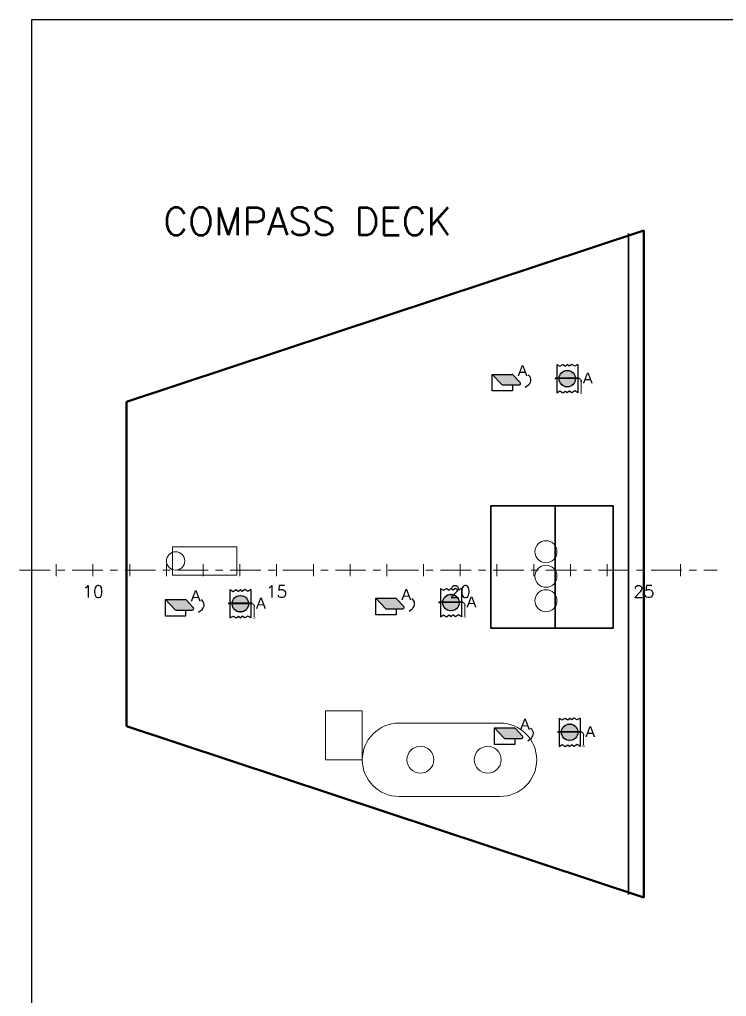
# Model space of a CAD drawing. Header units: millimetres. Extents: x -5000 to 92500, y -73000 to 27580.
# Drawn here: x 59400 to 70950, y -17969 to -2000 of the extents above; entities that cross this region are included whole.
import ezdxf
from ezdxf.enums import TextEntityAlignment as Align

# ---------------------------------------------------------------- set-up
doc = ezdxf.new("R2010")
doc.units = ezdxf.units.MM
doc.linetypes.add('CENTER_S', pattern=[860, 500, -120, 120, -120])
for name, color, linetype, lineweight in [('CENTER', 1, 'CENTER_S', 18), ('DETAIL', 9, 'Continuous', 13), ('FRAMES', 7, 'Continuous', 18), ('HULL', 7, 'Continuous', 50), ('STRUCT', 7, 'Continuous', 35), ('SYM-FF', 1, 'Continuous', 18), ('TEXT', 7, 'Continuous', 18)]:
    doc.layers.add(name, color=color, linetype=linetype, lineweight=lineweight)
for name, color, linetype in [('dotted', 140, 'Continuous'), ('HATCH', 1, 'Continuous'), ('INER2', 151, 'Continuous'), ('SYMBOL', 31, 'Continuous')]:
    doc.layers.add(name, color=color, linetype=linetype)
doc.styles.add('ARIAL', font='arial.ttf')
doc.styles.add('ROMANS', font='romans.shx')
picture_1 = doc.add_image_def('image4.png', size_in_pixel=(575, 900))

# ---------------------------------------------------------------- blocks, each defined once
blk = doc.blocks.new('AV')
at = {"layer": 'HATCH'}
blk.add_hatch(color=5, dxfattribs=at).paths.add_polyline_path([(6018.552, -5952.493, 0.205997), (6018.524, -5952.481), (6017.989, -5952.481), (6018.249, -5952.755, 0.205997), (6018.277, -5952.768), (6018.722, -5952.768, 0.657476), (6018.75, -5952.702)])
at = {"layer": 'dotted', "color": 6}
for p, q in [((6017.996, -5952.48), (6018.255, -5952.754)), ((6017.996, -5952.48), (6018.53, -5952.48)), ((6017.996, -5952.929), (6017.996, -5952.48)), ((6018.559, -5952.492), (6018.756, -5952.701)), ((6018.283, -5952.767), (6018.728, -5952.767)), ((6018.547, -5952.767), (6018.547, -5952.929)), ((6018.896, -5952.827), (6018.993, -5952.753)), ((6018.547, -5952.929), (6017.996, -5952.929))]:
    blk.add_line(p, q, dxfattribs=at)
blk.add_lwpolyline([(6018.896, -5952.827), (6018.993, -5952.753)], dxfattribs=at)
for centre, radius, start, end in [((6018.53, -5952.519), 0.0387, 43.4403, 90), ((6018.884, -5952.63), 0.164, 311.7236, 57.1221), ((6018.283, -5952.728), 0.0387, 223.4403, 270), ((6018.728, -5952.728), 0.0387, 270, 43.4403)]:
    blk.add_arc(centre, radius, start, end, dxfattribs=at)
at = {"layer": 'dotted', "color": 6, "style": 'ARIAL'}
blk.add_text('A', height=0.294, dxfattribs=at).set_placement((6018.684, -5952.525))
blk = doc.blocks.new('FPR-ACC.SPACES VENTILATION FIRE DUMPING_FLAP')
at = {"layer": 'INER2'}
h = blk.add_hatch(color=5, dxfattribs=at)
h.paths.add_polyline_path([(0.537, 0.148, 0.395683), (0.389, 0.009), (0.537, 0.009)])
h.paths.add_polyline_path([(0.684, 0.009, 0.395683), (0.537, 0.148), (0.537, 0.009)])
h.paths.add_polyline_path([(0.537, -0.009), (0.537, -0.148, 0.395683), (0.684, -0.009)])
h.paths.add_polyline_path([(0.537, -0.009), (0.389, -0.009, 0.395683), (0.537, -0.148)])
at = {"layer": 'SYMBOL'}
h = blk.add_hatch(color=256, dxfattribs=at)
h.paths.add_polyline_path([(0.537, 0.009), (0.389, 0.009, 0.015921), (0.389, 0), (0.537, 0)])
h.paths.add_polyline_path([(0.37, 0.009), (0.349, 0.009), (0.349, 0), (0.37, 0, -0.014121)])
h.paths.add_polyline_path([(0.349, 0.009), (0.32, 0.009), (0.32, 0), (0.349, 0)])
h.paths.add_polyline_path([(0.684, 0.009), (0.537, 0.009), (0.537, 0), (0.684, 0, 0.015921)])
h.paths.add_polyline_path([(0.724, 0.009), (0.703, 0.009, -0.014121), (0.703, 0), (0.724, 0)])
h.paths.add_polyline_path([(0.749, 0.009), (0.724, 0.009), (0.724, 0), (0.749, 0)])
h = blk.add_hatch(color=256, dxfattribs=at)
h.paths.add_polyline_path([(0.537, 0.166), (0.537, 0.148, -0.414214), (0.684, 0), (0.703, 0, 0.414214)])
h.paths.add_polyline_path([(0.537, 0.148), (0.537, 0.166, 0.414214), (0.37, 0), (0.389, 0, -0.414214)])
h.paths.add_polyline_path([(0.389, 0), (0.37, 0, 0.414214), (0.537, -0.166), (0.537, -0.148, -0.414214)])
h.paths.add_polyline_path([(0.703, 0), (0.684, 0, -0.414214), (0.537, -0.148), (0.537, -0.166, 0.414214)])
h = blk.add_hatch(color=256, dxfattribs=at)
h.paths.add_polyline_path([(0.778, 0), (0.749, 0), (0.749, -0.009, -0.414214), (0.78, -0.041), (0.799, -0.041, 0.24158)])
h.paths.add_polyline_path([(0.749, 0.009), (0.749, 0), (0.778, 0, 0.156931)])
h = blk.add_hatch(color=256, dxfattribs=at)
h.paths.add_polyline_path([(0.349, 0), (0.32, 0), (0.32, -0.009), (0.349, -0.009)])
h.paths.add_polyline_path([(0.37, 0), (0.349, 0), (0.349, -0.009), (0.37, -0.009, -0.014121)])
blk.add_hatch(color=256, dxfattribs=at).paths.add_polyline_path([(0.537, 0), (0.389, 0, 0.015921), (0.389, -0.009), (0.537, -0.009)])
h = blk.add_hatch(color=256, dxfattribs=at)
h.paths.add_polyline_path([(0.684, 0), (0.537, 0), (0.537, -0.009), (0.684, -0.009, 0.015921)])
h.paths.add_polyline_path([(0.724, 0), (0.703, 0, -0.014121), (0.703, -0.009), (0.724, -0.009)])
h.paths.add_polyline_path([(0.749, 0), (0.724, 0), (0.724, -0.009), (0.749, -0.009)])
h = blk.add_hatch(color=256, dxfattribs=at)
h.paths.add_polyline_path([(0.769, -0.25, 1), (0.81, -0.25, 1)])
h.paths.add_polyline_path([(0.801, -0.25, -1), (0.777, -0.25, -1)])
at = {"layer": 'dotted', "color": 6}
for p, q in [((0.351, 0.255), (0.351, -0.255)), ((0.351, 0.255), (0.406, 0.222)), ((0.406, 0.222), (0.46, 0.255)), ((0.46, 0.255), (0.507, 0.224)), ((0.507, 0.224), (0.539, 0.255)), ((0.572, 0.224), (0.539, 0.255)), ((0.619, 0.255), (0.572, 0.224)), ((0.673, 0.222), (0.619, 0.255)), ((0.727, 0.255), (0.673, 0.222)), ((0.727, 0.255), (0.727, -0.255)), ((0.323, 0.009), (0.323, -0.009)), ((0.751, 0.009), (0.323, 0.009)), ((0.351, -0.255), (0.406, -0.222)), ((0.406, -0.222), (0.46, -0.255)), ((0.46, -0.255), (0.507, -0.224)), ((0.507, -0.224), (0.539, -0.255)), ((0.572, -0.224), (0.539, -0.255)), ((0.619, -0.255), (0.572, -0.224)), ((0.673, -0.222), (0.619, -0.255)), ((0.727, -0.255), (0.673, -0.222))]:
    blk.add_line(p, q, dxfattribs=at)
blk.add_circle((0.539, 0), 0.148, dxfattribs=at)
at = {"layer": 'SYMBOL'}
blk.add_line((0.78, -0.046), (0.799, -0.046), dxfattribs=at)
at = {"layer": 'SYMBOL', "const_width": 0.0188}
blk.add_lwpolyline([(0.789, -0.041), (0.789, -0.23)], dxfattribs=at)
at = {"layer": 'INER2', "color": 6, "xscale": 0.66362073343725, "yscale": 0.66362073343725}
blk.add_blockref('AV', (-3994.481, 3950.266), dxfattribs=at)
at = {"layer": 'dotted', "color": 6, "style": 'ARIAL'}
blk.add_text('A', height=0.195, dxfattribs=at).set_placement((0.818, -0.086))

msp = doc.modelspace()

# ---------------------------------------------------------------- linework, layer by layer
at = {"layer": 'CENTER'}
msp.add_line((59400, -11000), (70800, -11000), dxfattribs=at)
at = {"layer": 'DETAIL'}
for p, q in [((62950, -10620), (61900, -10620)), ((61900, -10620), (61900, -11080)), ((62950, -11080), (62950, -10620)), ((61900, -11080), (62950, -11080)), ((65000, -13300), (64400, -13300)), ((64400, -13300), (64400, -14100)), ((65000, -14100), (65000, -13300)), ((65600, -13500), (67250, -13500)), ((64400, -14100), (65000, -14100)), ((65600, -14700), (67250, -14700))]:
    msp.add_line(p, q, dxfattribs=at)
for centre, radius in [((68000, -10700), 180), ((61950, -10850), 150), ((68000, -11100), 180), ((68000, -11500), 180), ((65950, -14100), 220), ((67050, -14100), 220)]:
    msp.add_circle(centre, radius, dxfattribs=at)
for centre, start, end in [((65600, -14100), 90, 270), ((67250, -14100), 270, 90)]:
    msp.add_arc(centre, 600, start, end, dxfattribs=at)
at = {"layer": 'FRAMES'}
for p, q in [((60000, -11100), (60000, -10900)), ((60600, -11100), (60600, -10900)), ((61200, -11100), (61200, -10900)), ((61800, -11100), (61800, -10900)), ((62400, -11100), (62400, -10900)), ((63000, -11100), (63000, -10900)), ((63600, -11100), (63600, -10900)), ((64200, -11100), (64200, -10900)), ((64800, -11100), (64800, -10900)), ((65400, -11100), (65400, -10900)), ((66000, -11100), (66000, -10900)), ((66600, -11100), (66600, -10900)), ((67200, -11100), (67200, -10900)), ((67800, -11100), (67800, -10900)), ((68400, -11100), (68400, -10900)), ((69000, -11100), (69000, -10900)), ((69600, -11100), (69600, -10900)), ((70200, -11100), (70200, -10900))]:
    msp.add_line(p, q, dxfattribs=at)
at = {"layer": 'HULL'}
for p, q in [((61150, -8250), (69600, -5450)), ((69600, -5450), (69600, -16350)), ((61150, -13550), (61150, -8250)), ((69600, -16350), (61150, -13550))]:
    msp.add_line(p, q, dxfattribs=at)
at = {"layer": 'STRUCT'}
for p, q in [((69350, -5500), (69350, -16300)), ((69100, -9950), (67100, -9950)), ((67100, -9950), (67100, -11950)), ((68150, -9950), (68150, -11950)), ((69100, -11950), (69100, -9950)), ((67100, -11950), (69100, -11950))]:
    msp.add_line(p, q, dxfattribs=at)

# ---------------------------------------------------------------- block references
at = {"layer": 'SYM-FF', "xscale": 906.54, "yscale": 906.54}
for p in [(67860, -7870), (62520, -11550), (65960, -11530), (67900, -13650)]:
    msp.add_blockref('FPR-ACC.SPACES VENTILATION FIRE DUMPING_FLAP', p, dxfattribs=at)

# ---------------------------------------------------------------- texts
at = {"layer": 'FRAMES', "style": 'ROMANS'}
for s, p in [('10', (60600, -11350)), ('15', (63600, -11350)), ('20', (66600, -11350)), ('25', (69600, -11350))]:
    msp.add_text(s, height=200, dxfattribs=at).set_placement(p, align=Align.MIDDLE_CENTER)
at = {"layer": 'TEXT', "style": 'ROMANS'}
msp.add_text('COMPASS DECK', height=450, dxfattribs=at).set_placement((64100, -5300), align=Align.MIDDLE_CENTER)

# ---------------------------------------------------------------- pictures from other files: only their frames are drawn
at = {"layer": '0-REFERENCE-IMAGE'}
image = msp.add_image(picture_1, insert=(59600, -20000), size_in_units=(11500, 18000), dxfattribs=dict(at, fade=50))

doc.saveas('drawing.dxf')
